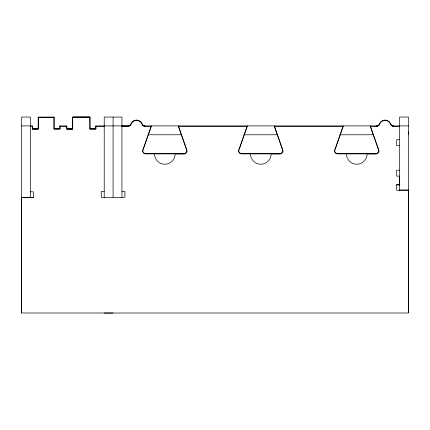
<?xml version="1.0" encoding="UTF-8"?>
<svg xmlns="http://www.w3.org/2000/svg" width="430" height="430" viewBox="0 0 430 430"><rect width="100%" height="100%" fill="white"/><g stroke="black" fill="none" stroke-linecap="round" stroke-linejoin="round"><path stroke-width="0.64" d="M399.637 190.899L399.637 117.046L408.5 117.046L408.5 313.008L21.5 313.008L21.5 197.3L33.314 197.3M408.5 312.599L408.5 189.915L399.637 189.915M408.5 131.816L408.285 134.773M334.814 149.903L342.914 126.753A2.951 2.951 0 0 0 343.038 125.904A2.956 2.956 0 0 1 343.033 126.124M72.681 117.438L89.918 117.358M175.166 153.483L184.567 153.429M184.567 153.838L175.166 153.886A10.341 10.341 0 0 1 164.83 164.228A10.341 10.341 0 0 1 154.488 153.886M271.131 153.483L280.532 153.429M280.532 153.838L271.131 153.886A10.341 10.341 0 0 1 260.79 164.228A10.341 10.341 0 0 1 250.453 153.886M367.091 153.483L376.492 153.429M376.492 153.838L367.091 153.886A10.341 10.341 0 0 1 356.755 164.228A10.341 10.341 0 0 1 346.413 153.886M121.943 125.925L128.172 125.909A2.956 2.956 0 0 0 130.956 123.942A5.907 5.907 0 0 1 142.099 123.942A2.956 2.956 0 0 0 144.883 125.909A2.956 2.956 0 0 1 142.099 123.942M121.943 126.334L128.172 126.312A2.956 2.956 0 0 0 130.956 124.345A5.907 5.907 0 0 1 142.099 124.345A2.956 2.956 0 0 0 144.883 126.318L151.118 126.312A2.988 2.988 0 0 1 150.995 127.162L142.674 150.935A2.956 2.956 0 0 0 145.625 153.886L184.029 153.886A2.956 2.956 0 0 0 186.986 150.935L178.665 127.162A3.015 3.015 0 0 1 178.541 126.312L247.078 126.312A2.956 2.956 0 0 1 246.954 127.162L238.634 150.935A2.951 2.951 0 0 0 241.59 153.886L279.994 153.886A2.956 2.956 0 0 0 282.945 150.935L274.625 127.162A2.951 2.951 0 0 1 274.501 126.312L343.038 126.312A2.988 2.988 0 0 1 342.92 127.162L334.594 150.935A2.956 2.956 0 0 0 337.55 153.886L375.954 153.886A2.951 2.951 0 0 0 378.911 150.935L370.59 127.162A2.983 2.983 0 0 1 370.466 126.312L376.696 126.312A2.956 2.956 0 0 0 379.48 124.345A5.907 5.907 0 0 1 390.623 124.345A2.956 2.956 0 0 0 393.407 126.318L399.637 126.312M54.046 128.731L59.958 128.715M38.248 128.812L32.341 128.828L32.331 125.909L21.5 125.909M30.363 126.312L32.331 126.312L32.341 129.231L38.248 129.215L38.216 117.105L54.04 117.046L54.04 128.866L59.947 128.86L59.947 125.909L66.795 125.909L66.795 128.866L72.713 128.85L72.708 117.046L89.913 116.955L89.945 129.177L95.858 129.161L95.847 125.909L129.194 125.909M89.945 128.769L95.852 128.753M38.216 117.514L54.019 117.514M143.814 125.909L377.889 125.909M392.117 125.909L408.5 125.909M59.947 126.312L66.8 126.312M95.847 126.312L104.216 126.312M66.795 128.86L72.708 128.86M147.979 134.773L181.852 134.773M243.934 134.773L277.576 134.773M339.91 134.773L373.6 134.773M399.637 139.696L396.686 139.696L396.686 145.603L399.964 145.603M399.964 170.221L396.686 170.221L396.686 176.128L399.637 176.128L399.637 184.416L396.686 184.416L396.686 190.323L408.5 190.323M396.68 184.991L399.964 184.991M104.216 191.431L101.265 191.431L101.265 197.343L124.899 197.343L124.899 191.431L121.943 191.431M30.363 191.801L33.32 191.801L33.32 197.709L21.5 197.709M104.227 313.045L113.09 313.045M282.725 149.903L274.625 126.753A2.951 2.951 0 0 1 274.501 125.909A2.983 2.983 0 0 0 274.512 126.119M186.765 149.903L178.665 126.753A2.946 2.946 0 0 1 178.541 125.909A2.983 2.983 0 0 0 178.547 126.124M66.795 125.909L66.806 129.269L72.713 129.253L72.681 117.03L89.94 117.046L89.94 128.866L95.847 128.86L95.847 125.909M59.947 125.909L59.958 129.124L54.046 129.14L54.019 117.105M121.943 197.429L121.943 117.084L104.227 117.046L104.216 197.778M113.09 117.084L113.079 197.343M38.243 117.046L38.243 128.866L32.331 128.86L32.331 125.909M30.363 197.3L30.363 117.046L21.5 117.046L21.5 313.008M390.623 123.937A2.951 2.951 0 0 0 393.407 125.909A2.956 2.956 0 0 1 390.623 123.942A5.907 5.907 0 0 0 379.48 123.942A2.956 2.956 0 0 1 376.696 125.909A2.956 2.956 0 0 0 379.48 123.942M334.594 150.527A2.956 2.956 0 0 0 337.55 153.483L375.954 153.483A2.951 2.951 0 0 0 378.911 150.527L370.585 126.753A2.978 2.978 0 0 1 370.461 125.909A2.951 2.951 0 0 0 370.472 126.119M282.945 150.527A2.956 2.956 0 0 1 279.994 153.483L241.59 153.483A2.951 2.951 0 0 1 238.634 150.527L246.954 126.753A2.956 2.956 0 0 0 247.078 125.909A2.902 2.902 0 0 1 247.067 126.124M186.986 150.527A2.951 2.951 0 0 1 184.029 153.478L145.625 153.483A2.956 2.956 0 0 1 142.674 150.527L150.995 126.753A2.951 2.951 0 0 0 151.118 125.904A2.956 2.956 0 0 1 151.107 126.124M130.956 123.937A2.956 2.956 0 0 1 128.172 125.909"/></g></svg>
